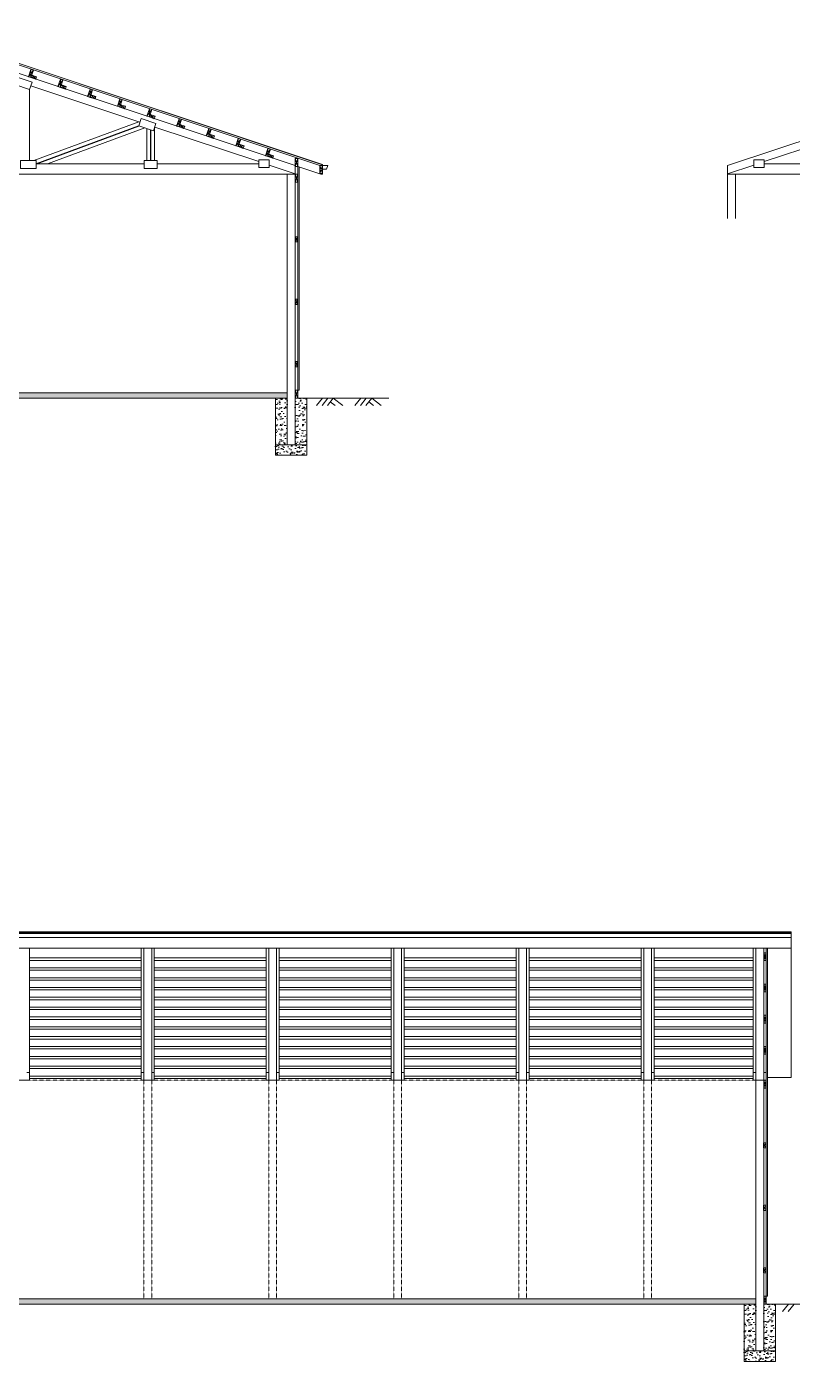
# Model space of a CAD drawing. Header units: inches. Extents: x -7700 to 6147, y -4891 to -2731.
# Drawn here: x -2861 to -2272, y -4891 to -3865 of the extents above; entities that cross this region are included whole.
import ezdxf

# ---------------------------------------------------------------- set-up
doc = ezdxf.new("R2010")
doc.units = ezdxf.units.IN
doc.header["$LTSCALE"] = 96
doc.header["$MEASUREMENT"] = 0
doc.linetypes.add('Dash', pattern=[0.225, 0.15, -0.075])
for name, color, linetype, lineweight in [('Common', 4, 'Continuous', 5), ('Dimensions', 7, 'Continuous', 5), ('Section', 6, 'Continuous', 18)]:
    doc.layers.add(name, color=color, linetype=linetype, lineweight=lineweight)
doc.layers.add('Hatch', color=7, linetype='Continuous', lineweight=0, true_color=0x919191)
pattern_1 = [(95, (-5127.6244, 6860.8195), (5.51552, 4.6280708), [0.75, -8.25]), (40, (-5127.6244, 6860.8195), (-6.2999217, 4.3376815), [0.6, -6.6]), (145.451444, (-5127.165, 6861.205), (-0.7844016, 8.9657522), [0.637402, -7.011421]), (91.1842, (-5129.039, 6862.234), (8.716934, 6.376138), [1.125, -12.375]), (141.63564, (-5128.312, 6862.765), (-0.279001, 13.497117), [0.956103, -10.517138]), (36.18416, (-5129.039, 6862.234), (-0.279001, 13.497117), [0.9, -9.9]), (66, (-5127.978, 6862.587), (7.0677157, 1.3738248), [0.75, -8.25]), (11, (-5127.978, 6862.587), (-3.407086, 6.8480844), [0.6, -6.6]), (116.451445, (-5127.389, 6862.702), (3.6606297, 8.221909), [0.637402, -7.011421]), (82.5, (-5127.6244, 6860.8195), (-2.26793185, 2.4398982), [0, -6.52, 0, -6.7, 0, -6.625]), (52.5, (-5127.6244, 6860.8195), (-0.9287294, 4.6490945), [0, -3.82, 0, -6.37, 0, -2.525]), (12.5, (-5129.2013, 6859.2426), (3.9341817, 3.6152076), [0, -2.5, 0, -7.8, 0, -10.35]), (2.5, (-5129.9084, 6858.5355), (3.4158998, 4.831598), [0, -3.25, 0, -5.18, 0, -7.35])]

msp = doc.modelspace()

# ---------------------------------------------------------------- hatches: boundary and pattern name
at = {"layer": 'Hatch'}
h = msp.add_hatch(dxfattribs=at)
h.set_pattern_fill('AR-CONC', color=256, angle=45)
h.set_pattern_definition(pattern_1)
h.paths.add_polyline_path([(-2660.3, -4146.3), (-3242.3, -4146.3), (-3242.3, -4150.3), (-3233.3, -4150.3), (-2660.3, -4150.3)])
h = msp.add_hatch(dxfattribs=at)
h.set_pattern_fill('AR-SAND', color=256, scale=2.5, angle=45)
h.set_pattern_definition([(82.5, (-5127.6244, 6860.8195), (-3.517533, 3.2948178), [0, -3.8, 0, -4.25, 0, -4.0625]), (52.5, (-5127.6244, 6860.8195), (-1.8603438, 8.1174493), [0, -2.05, 0, -3.425, 0, -1.3125]), (12.5, (-5129.799, 6858.645), (5.4950732, 5.515081), [0, -1.25, 0, -4.5, 0, -5.875]), (2.5, (-5129.799, 6858.645), (3.7626054, 6.865657), [0, -0.625, 0, -2.95, 0, -3.375])])
h.paths.add_polyline_path([(-2669.3, -4150.3), (-2660.3, -4150.3), (-2660.3, -4186.3), (-2669.3, -4186.3)])
h.paths.add_polyline_path([(-2654.3, -4150.3), (-2645.3, -4150.3), (-2645.3, -4186.3), (-2654.3, -4186.3)])
h = msp.add_hatch(dxfattribs=at)
h.set_pattern_fill('AR-CONC', color=256, angle=45)
h.set_pattern_definition(pattern_1)
h.paths.add_polyline_path([(-2669.3, -4186.3), (-2645.3, -4186.3), (-2645.3, -4194.3), (-2669.3, -4194.3)])
h = msp.add_hatch(dxfattribs=at)
h.set_pattern_fill('AR-CONC', color=256, angle=45)
h.set_pattern_definition([(95, (-5127.6244, 6164.4583), (5.51552, 4.6280708), [0.75, -8.25]), (40, (-5127.6244, 6164.458), (-6.2999217, 4.3376815), [0.6, -6.6]), (145.451444, (-5127.165, 6164.844), (-0.7844016, 8.9657522), [0.637402, -7.011421]), (91.1842, (-5129.039, 6165.873), (8.716934, 6.376138), [1.125, -12.375]), (141.63564, (-5128.312, 6166.404), (-0.279001, 13.497117), [0.956103, -10.517138]), (36.18416, (-5129.039, 6165.873), (-0.279001, 13.497117), [0.9, -9.9]), (66, (-5127.978, 6166.226), (7.0677157, 1.3738248), [0.75, -8.25]), (11, (-5127.978, 6166.226), (-3.407086, 6.8480844), [0.6, -6.6]), (116.451445, (-5127.389, 6166.3406), (3.6606297, 8.221909), [0.637402, -7.011421]), (82.5, (-5127.6244, 6164.4583), (-2.26793185, 2.4398982), [0, -6.52, 0, -6.7, 0, -6.625]), (52.5, (-5127.6244, 6164.4583), (-0.9287294, 4.6490945), [0, -3.82, 0, -6.37, 0, -2.525]), (12.5, (-5129.2013, 6162.8815), (3.9341817, 3.6152076), [0, -2.5, 0, -7.8, 0, -10.35]), (2.5, (-5129.9084, 6162.1744), (3.4158998, 4.831598), [0, -3.25, 0, -5.18, 0, -7.35])])
h.paths.add_polyline_path([(-2300.3, -4842.7), (-3242.3, -4842.7), (-3242.3, -4846.7), (-3233.3, -4846.7), (-2300.3, -4846.7)])
h = msp.add_hatch(dxfattribs=at)
h.set_pattern_fill('AR-SAND', color=256, scale=2.5, angle=45)
h.set_pattern_definition([(82.5, (-4767.6244, 6164.4583), (-3.517533, 3.2948178), [0, -3.8, 0, -4.25, 0, -4.0625]), (52.5, (-4767.6244, 6164.4583), (-1.8603438, 8.1174493), [0, -2.05, 0, -3.425, 0, -1.3125]), (12.5, (-4769.799, 6162.284), (5.4950732, 5.515081), [0, -1.25, 0, -4.5, 0, -5.875]), (2.5, (-4769.799, 6162.284), (3.7626054, 6.865657), [0, -0.625, 0, -2.95, 0, -3.375])])
h.paths.add_polyline_path([(-2309.3, -4846.7), (-2300.3, -4846.7), (-2300.3, -4882.7), (-2309.3, -4882.7)])
h.paths.add_polyline_path([(-2294.3, -4846.7), (-2285.3, -4846.7), (-2285.3, -4882.7), (-2294.3, -4882.7)])
h = msp.add_hatch(dxfattribs=at)
h.set_pattern_fill('AR-CONC', color=256, angle=45)
h.set_pattern_definition([(95, (-4767.6244, 6164.4583), (5.51552, 4.6280708), [0.75, -8.25]), (40, (-4767.6244, 6164.458), (-6.2999217, 4.3376815), [0.6, -6.6]), (145.451444, (-4767.165, 6164.844), (-0.7844016, 8.9657522), [0.637402, -7.011421]), (91.1842, (-4769.039, 6165.873), (8.716934, 6.376138), [1.125, -12.375]), (141.63564, (-4768.312, 6166.404), (-0.279001, 13.497117), [0.956103, -10.517138]), (36.18416, (-4769.039, 6165.873), (-0.279001, 13.497117), [0.9, -9.9]), (66, (-4767.978, 6166.226), (7.0677157, 1.3738248), [0.75, -8.25]), (11, (-4767.978, 6166.226), (-3.407086, 6.8480844), [0.6, -6.6]), (116.451445, (-4767.389, 6166.3406), (3.6606297, 8.221909), [0.637402, -7.011421]), (82.5, (-4767.6244, 6164.4583), (-2.26793185, 2.4398982), [0, -6.52, 0, -6.7, 0, -6.625]), (52.5, (-4767.6244, 6164.4583), (-0.9287294, 4.6490945), [0, -3.82, 0, -6.37, 0, -2.525]), (12.5, (-4769.2013, 6162.8815), (3.9341817, 3.6152076), [0, -2.5, 0, -7.8, 0, -10.35]), (2.5, (-4769.9084, 6162.1744), (3.4158998, 4.831598), [0, -3.25, 0, -5.18, 0, -7.35])])
h.paths.add_polyline_path([(-2309.3, -4882.7), (-2285.3, -4882.7), (-2285.3, -4890.7), (-2309.3, -4890.7)])

# ---------------------------------------------------------------- linework, layer by layer
at = {"layer": 'Common'}
for p, q in [((-2633.2, -3970.9), (-2951.3, -3864.9)), ((-2951.3, -3865), (-2633.3, -3971)), ((-2635.4, -3971.6), (-2951.3, -3866.3)), ((-2857.3, -3897.7), (-2857.3, -3904)), ((-2855.4, -3898.3), (-2859.2, -3903.4)), ((-2852.9, -3903.4), (-2857.3, -3904)), ((-2853.5, -3905.2), (-2856.7, -3902.1)), ((-2832.7, -3905.9), (-2836.5, -3910.9)), ((-2834.6, -3905.2), (-2834.6, -3911.6)), ((-2830.1, -3910.9), (-2834.6, -3911.6)), ((-2830.8, -3912.8), (-2833.9, -3909.7)), ((-2809.9, -3913.5), (-2813.7, -3918.5)), ((-2811.8, -3912.8), (-2811.8, -3919.2)), ((-2808, -3920.4), (-2811.2, -3917.3)), ((-2807.4, -3918.5), (-2811.8, -3919.2)), ((-2787.1, -3921.1), (-2790.9, -3926.1)), ((-2789, -3920.4), (-2789, -3926.8)), ((-2784.6, -3926.1), (-2789, -3926.8)), ((-2785.2, -3928), (-2788.4, -3924.9)), ((-2764.4, -3928.6), (-2768.2, -3933.7)), ((-2766.3, -3928), (-2766.3, -3934.3)), ((-2761.8, -3933.7), (-2766.3, -3934.3)), ((-2762.5, -3935.6), (-2765.6, -3932.4)), ((-2741.6, -3936.2), (-2745.4, -3941.3)), ((-2743.5, -3935.6), (-2743.5, -3941.9)), ((-2739.1, -3941.3), (-2743.5, -3941.9)), ((-2739.7, -3943.2), (-2742.9, -3940)), ((-2718.8, -3943.8), (-2722.6, -3948.9)), ((-2720.7, -3943.2), (-2720.7, -3949.5)), ((-2716.3, -3948.9), (-2720.7, -3949.5)), ((-2716.9, -3950.8), (-2720.1, -3947.6)), ((-2696.1, -3951.4), (-2699.8, -3956.5)), ((-2698, -3950.8), (-2698, -3957.1)), ((-2693.5, -3956.5), (-2698, -3957.1)), ((-2694.2, -3958.4), (-2697.3, -3955.2)), ((-2673.3, -3959), (-2677.1, -3964.1)), ((-2675.2, -3958.4), (-2675.2, -3964.7)), ((-2670.8, -3964.1), (-2675.2, -3964.7)), ((-2671.4, -3966), (-2674.6, -3962.8)), ((-2652.3, -3972.3), (-2654.3, -3966.3)), ((-2652.3, -3966.3), (-2654.3, -3972.3)), ((-2654.3, -3978.3), (-2652.3, -3984.3)), ((-2652.3, -3978.3), (-2654.3, -3984.3)), ((-2652.3, -4144.3), (-2652.3, -3972)), ((-2634.5, -3978.3), (-2652.3, -3972.3)), ((-2651.3, -4144.3), (-2651.3, -3972.7)), ((-2633.4, -3977.6), (-2635.4, -3971.6)), ((-2633.4, -3971.6), (-2635.4, -3977.6)), ((-2633.3, -3978.3), (-2634.5, -3978.3)), ((-2633.2, -3970.9), (-2633.3, -3971)), ((-2633.3, -3978.3), (-2633.3, -3971)), ((-2633.3, -3971.5), (-2629.3, -3971.5)), ((-2633.3, -3971.5), (-2633.3, -3974.5)), ((-2630.3, -3974.5), (-2633.3, -3974.5)), ((-2629.3, -3971.5), (-2630.3, -3974.5)), ((-2654.4, -4026.3), (-2652.4, -4030.3)), ((-2652.4, -4026.3), (-2654.4, -4030.3)), ((-2654.4, -4074.3), (-2652.4, -4078.3)), ((-2652.4, -4074.3), (-2654.4, -4078.3)), ((-2654.4, -4122.3), (-2652.4, -4126.3)), ((-2652.4, -4122.3), (-2654.4, -4126.3)), ((-2654.3, -4144.3), (-2652.3, -4150.3)), ((-2652.3, -4144.3), (-2654.3, -4150.3)), ((-2651.3, -4144.3), (-2652.4, -4144.3)), ((-2292.3, -4840.7), (-2292.3, -4573)), ((-2291.3, -4840.7), (-2291.3, -4573)), ((-2858.5, -4580.6), (-2772.5, -4580.6)), ((-2858.5, -4582.5), (-2772.5, -4582.5)), ((-2762.5, -4580.6), (-2676.5, -4580.6)), ((-2762.5, -4582.5), (-2676.5, -4582.5)), ((-2666.5, -4580.6), (-2580.5, -4580.6)), ((-2666.5, -4582.5), (-2580.5, -4582.5)), ((-2570.5, -4580.6), (-2484.5, -4580.6)), ((-2570.5, -4582.5), (-2484.5, -4582.5)), ((-2474.5, -4580.6), (-2388.5, -4580.6)), ((-2474.5, -4582.5), (-2388.5, -4582.5)), ((-2378.5, -4580.6), (-2302.3, -4580.6)), ((-2378.5, -4582.5), (-2302.3, -4582.5)), ((-2294.3, -4576.7), (-2292.3, -4582.7)), ((-2292.3, -4576.7), (-2294.3, -4582.7)), ((-2858.5, -4588.2), (-2772.5, -4588.2)), ((-2858.5, -4590.1), (-2772.5, -4590.1)), ((-2762.5, -4588.2), (-2676.5, -4588.2)), ((-2762.5, -4590.1), (-2676.5, -4590.1)), ((-2666.5, -4588.2), (-2580.5, -4588.2)), ((-2666.5, -4590.1), (-2580.5, -4590.1)), ((-2570.5, -4588.2), (-2484.5, -4588.2)), ((-2570.5, -4590.1), (-2484.5, -4590.1)), ((-2474.5, -4588.2), (-2388.5, -4588.2)), ((-2474.5, -4590.1), (-2388.5, -4590.1)), ((-2378.5, -4588.2), (-2302.3, -4588.2)), ((-2378.5, -4590.1), (-2302.3, -4590.1)), ((-2858.5, -4595.8), (-2772.5, -4595.8)), ((-2858.5, -4597.7), (-2772.5, -4597.7)), ((-2858.5, -4603.3), (-2772.5, -4603.3)), ((-2858.5, -4605.2), (-2772.5, -4605.2)), ((-2762.5, -4595.8), (-2676.5, -4595.8)), ((-2762.5, -4597.7), (-2676.5, -4597.7)), ((-2762.5, -4603.3), (-2676.5, -4603.3)), ((-2762.5, -4605.2), (-2676.5, -4605.2)), ((-2666.5, -4595.8), (-2580.5, -4595.8)), ((-2666.5, -4597.7), (-2580.5, -4597.7)), ((-2666.5, -4603.3), (-2580.5, -4603.3)), ((-2666.5, -4605.2), (-2580.5, -4605.2)), ((-2570.5, -4595.8), (-2484.5, -4595.8)), ((-2570.5, -4597.7), (-2484.5, -4597.7)), ((-2570.5, -4603.3), (-2484.5, -4603.3)), ((-2570.5, -4605.2), (-2484.5, -4605.2)), ((-2474.5, -4595.8), (-2388.5, -4595.8)), ((-2474.5, -4597.7), (-2388.5, -4597.7)), ((-2474.5, -4603.3), (-2388.5, -4603.3)), ((-2474.5, -4605.2), (-2388.5, -4605.2)), ((-2378.5, -4595.8), (-2302.3, -4595.8)), ((-2378.5, -4597.7), (-2302.3, -4597.7)), ((-2378.5, -4603.3), (-2302.3, -4603.3)), ((-2378.5, -4605.2), (-2302.3, -4605.2)), ((-2294.3, -4600.7), (-2292.3, -4606.7)), ((-2292.3, -4600.7), (-2294.3, -4606.7)), ((-2858.5, -4610.9), (-2772.5, -4610.9)), ((-2858.5, -4612.8), (-2772.5, -4612.8)), ((-2762.5, -4610.9), (-2676.5, -4610.9)), ((-2762.5, -4612.8), (-2676.5, -4612.8)), ((-2666.5, -4610.9), (-2580.5, -4610.9)), ((-2666.5, -4612.8), (-2580.5, -4612.8)), ((-2570.5, -4610.9), (-2484.5, -4610.9)), ((-2570.5, -4612.8), (-2484.5, -4612.8)), ((-2474.5, -4610.9), (-2388.5, -4610.9)), ((-2474.5, -4612.8), (-2388.5, -4612.8)), ((-2378.5, -4610.9), (-2302.3, -4610.9)), ((-2378.5, -4612.8), (-2302.3, -4612.8)), ((-2858.5, -4618.5), (-2772.5, -4618.5)), ((-2858.5, -4620.3), (-2772.5, -4620.3)), ((-2858.5, -4626), (-2772.5, -4626)), ((-2762.5, -4618.5), (-2676.5, -4618.5)), ((-2762.5, -4620.3), (-2676.5, -4620.3)), ((-2762.5, -4626), (-2676.5, -4626)), ((-2666.5, -4618.5), (-2580.5, -4618.5)), ((-2666.5, -4620.3), (-2580.5, -4620.3)), ((-2666.5, -4626), (-2580.5, -4626)), ((-2570.5, -4618.5), (-2484.5, -4618.5)), ((-2570.5, -4620.3), (-2484.5, -4620.3)), ((-2570.5, -4626), (-2484.5, -4626)), ((-2474.5, -4618.5), (-2388.5, -4618.5)), ((-2474.5, -4620.3), (-2388.5, -4620.3)), ((-2474.5, -4626), (-2388.5, -4626)), ((-2378.5, -4618.5), (-2302.3, -4618.5)), ((-2378.5, -4620.3), (-2302.3, -4620.3)), ((-2378.5, -4626), (-2302.3, -4626)), ((-2294.3, -4624.7), (-2292.3, -4630.7)), ((-2292.3, -4624.7), (-2294.3, -4630.7)), ((-2858.5, -4627.9), (-2772.5, -4627.9)), ((-2858.5, -4633.6), (-2772.5, -4633.6)), ((-2858.5, -4635.5), (-2772.5, -4635.5)), ((-2762.5, -4627.9), (-2676.5, -4627.9)), ((-2762.5, -4633.6), (-2676.5, -4633.6)), ((-2762.5, -4635.5), (-2676.5, -4635.5)), ((-2666.5, -4627.9), (-2580.5, -4627.9)), ((-2666.5, -4633.6), (-2580.5, -4633.6)), ((-2666.5, -4635.5), (-2580.5, -4635.5)), ((-2570.5, -4627.9), (-2484.5, -4627.9)), ((-2570.5, -4633.6), (-2484.5, -4633.6)), ((-2570.5, -4635.5), (-2484.5, -4635.5)), ((-2474.5, -4627.9), (-2388.5, -4627.9)), ((-2474.5, -4633.6), (-2388.5, -4633.6)), ((-2474.5, -4635.5), (-2388.5, -4635.5)), ((-2378.5, -4627.9), (-2302.3, -4627.9)), ((-2378.5, -4633.6), (-2302.3, -4633.6)), ((-2378.5, -4635.5), (-2302.3, -4635.5)), ((-2858.5, -4641.1), (-2772.5, -4641.1)), ((-2858.5, -4643), (-2772.5, -4643)), ((-2762.5, -4641.1), (-2676.5, -4641.1)), ((-2762.5, -4643), (-2676.5, -4643)), ((-2666.5, -4641.1), (-2580.5, -4641.1)), ((-2666.5, -4643), (-2580.5, -4643)), ((-2570.5, -4641.1), (-2484.5, -4641.1)), ((-2570.5, -4643), (-2484.5, -4643)), ((-2474.5, -4641.1), (-2388.5, -4641.1)), ((-2474.5, -4643), (-2388.5, -4643)), ((-2378.5, -4641.1), (-2302.3, -4641.1)), ((-2378.5, -4643), (-2302.3, -4643)), ((-2858.5, -4648.7), (-2772.5, -4648.7)), ((-2858.5, -4650.6), (-2772.5, -4650.6)), ((-2858.5, -4656.3), (-2772.5, -4656.3)), ((-2762.5, -4648.7), (-2676.5, -4648.7)), ((-2762.5, -4650.6), (-2676.5, -4650.6)), ((-2762.5, -4656.3), (-2676.5, -4656.3)), ((-2666.5, -4648.7), (-2580.5, -4648.7)), ((-2666.5, -4650.6), (-2580.5, -4650.6)), ((-2666.5, -4656.3), (-2580.5, -4656.3)), ((-2570.5, -4648.7), (-2484.5, -4648.7)), ((-2570.5, -4650.6), (-2484.5, -4650.6)), ((-2570.5, -4656.3), (-2484.5, -4656.3)), ((-2474.5, -4648.7), (-2388.5, -4648.7)), ((-2474.5, -4650.6), (-2388.5, -4650.6)), ((-2474.5, -4656.3), (-2388.5, -4656.3)), ((-2378.5, -4648.7), (-2302.3, -4648.7)), ((-2378.5, -4650.6), (-2302.3, -4650.6)), ((-2378.5, -4656.3), (-2302.3, -4656.3)), ((-2294.3, -4648.7), (-2292.3, -4654.7)), ((-2292.3, -4648.7), (-2294.3, -4654.7)), ((-2858.5, -4658.2), (-2772.5, -4658.2)), ((-2858.5, -4663.8), (-2772.5, -4663.8)), ((-2858.5, -4665.7), (-2772.5, -4665.7)), ((-2762.5, -4658.2), (-2676.5, -4658.2)), ((-2762.5, -4663.8), (-2676.5, -4663.8)), ((-2762.5, -4665.7), (-2676.5, -4665.7)), ((-2666.5, -4658.2), (-2580.5, -4658.2)), ((-2666.5, -4663.8), (-2580.5, -4663.8)), ((-2666.5, -4665.7), (-2580.5, -4665.7)), ((-2570.5, -4658.2), (-2484.5, -4658.2)), ((-2570.5, -4663.8), (-2484.5, -4663.8)), ((-2570.5, -4665.7), (-2484.5, -4665.7)), ((-2474.5, -4658.2), (-2388.5, -4658.2)), ((-2474.5, -4663.8), (-2388.5, -4663.8)), ((-2474.5, -4665.7), (-2388.5, -4665.7)), ((-2378.5, -4658.2), (-2302.3, -4658.2)), ((-2378.5, -4663.8), (-2302.3, -4663.8)), ((-2378.5, -4665.7), (-2302.3, -4665.7)), ((-2858.5, -4671.4), (-2772.5, -4671.4)), ((-2858.5, -4673.3), (-2772.5, -4673.3)), ((-2762.5, -4671.4), (-2676.5, -4671.4)), ((-2762.5, -4673.3), (-2676.5, -4673.3)), ((-2666.5, -4671.4), (-2580.5, -4671.4)), ((-2666.5, -4673.3), (-2580.5, -4673.3)), ((-2570.5, -4671.4), (-2484.5, -4671.4)), ((-2570.5, -4673.3), (-2484.5, -4673.3)), ((-2474.5, -4671.4), (-2388.5, -4671.4)), ((-2474.5, -4673.3), (-2388.5, -4673.3)), ((-2378.5, -4671.4), (-2302.3, -4671.4)), ((-2378.5, -4673.3), (-2302.3, -4673.3)), ((-2294.3, -4674.7), (-2292.3, -4680.7)), ((-2292.3, -4674.7), (-2294.3, -4680.7)), ((-2294.4, -4722.7), (-2292.4, -4726.7)), ((-2292.4, -4722.7), (-2294.4, -4726.7)), ((-2294.4, -4770.7), (-2292.4, -4774.7)), ((-2292.4, -4770.7), (-2294.4, -4774.7)), ((-2294.4, -4818.7), (-2292.4, -4822.7)), ((-2292.4, -4818.7), (-2294.4, -4822.7)), ((-2294.3, -4840.7), (-2292.3, -4846.7)), ((-2292.3, -4840.7), (-2294.3, -4846.7)), ((-2291.3, -4840.7), (-2292.4, -4840.7))]:
    msp.add_line(p, q, dxfattribs=at)
at = {"layer": 'Common', "linetype": 'Continuous', "transparency": 33554687}
for p, q in [((-3269.3, -4560.7), (-2273.3, -4560.7)), ((-3269.3, -4560.9), (-2273.3, -4560.9)), ((-3269.3, -4560.9), (-2273.3, -4560.9)), ((-3269.3, -4561.4), (-2273.3, -4561.4)), ((-3269.3, -4561.4), (-2273.3, -4561.4)), ((-3269.3, -4561.8), (-2273.3, -4561.8)), ((-2273.3, -4573), (-3269.3, -4573))]:
    msp.add_line(p, q, dxfattribs=at)
at = {"layer": 'Common', "linetype": 'Dash', "ltscale": 0.01}
for p, q in [((-3248.3, -4674.7), (-2294.3, -4674.7)), ((-2770.5, -4674.7), (-2770.5, -4842.7)), ((-2764.5, -4674.7), (-2764.5, -4842.7)), ((-2674.5, -4674.7), (-2674.5, -4842.7)), ((-2668.5, -4674.7), (-2668.5, -4842.7)), ((-2578.5, -4674.7), (-2578.5, -4842.7)), ((-2572.5, -4674.7), (-2572.5, -4842.7)), ((-2482.5, -4674.7), (-2482.5, -4842.7)), ((-2476.5, -4674.7), (-2476.5, -4842.7)), ((-2386.5, -4674.7), (-2386.5, -4842.7)), ((-2380.5, -4674.7), (-2380.5, -4842.7))]:
    msp.add_line(p, q, dxfattribs=at)
at = {"layer": 'Common'}
for points in [[(-2858.3, -3913.2), (-2869.6, -3909.4), (-2867.8, -3903.7), (-2856.4, -3907.5), (-2858.3, -3913.2)], [(-2763.2, -3944.9), (-2774.5, -3941.1), (-2772.6, -3935.4), (-2761.3, -3939.2), (-2763.2, -3944.9)], [(-2853.3, -3973.8), (-2865.3, -3973.8), (-2865.3, -3967.8), (-2853.3, -3967.8), (-2853.3, -3973.8)], [(-2760.3, -3973.8), (-2770.3, -3973.8), (-2770.3, -3967.8), (-2760.3, -3967.8), (-2760.3, -3973.8)], [(-2674.3, -3973.2), (-2682.3, -3973.2), (-2682.3, -3967.2), (-2674.3, -3967.2), (-2674.3, -3973.2)]]:
    msp.add_lwpolyline(points, dxfattribs=at)
at = {"layer": 'Defpoints'}
for p, q in [((-2853.3, -3970.3), (-2774.3, -3941.2)), ((-2765.3, -3944.2), (-2765.3, -3967.8))]:
    msp.add_line(p, q, dxfattribs=at)
at = {"layer": 'Dimensions'}
for p, q in [((-2633.4, -4150.3), (-2638, -4156.1)), ((-2629.1, -4150.3), (-2633.6, -4156.1)), ((-2625, -4150.3), (-2629.5, -4156.1)), ((-2627.3, -4153.2), (-2623.6, -4156.1)), ((-2625, -4150.3), (-2617.6, -4156.1)), ((-2603.9, -4150.3), (-2608.5, -4156.1)), ((-2599.6, -4150.3), (-2604.1, -4156.1)), ((-2595.5, -4150.3), (-2600, -4156.1)), ((-2597.8, -4153.2), (-2594, -4156.1)), ((-2595.5, -4150.3), (-2588.1, -4156.1)), ((-2275.3, -4846.7), (-2279.8, -4852.5)), ((-2270.9, -4846.7), (-2275.5, -4852.5))]:
    msp.add_line(p, q, dxfattribs=at)
at = {"layer": 'Section'}
for p, q in [((-2654.3, -3971.7), (-2951.3, -3872.7)), ((-2322, -3971.7), (-2025, -3872.7)), ((-2858.3, -3913.2), (-2858.3, -3967.8)), ((-2773.6, -3938.2), (-2857.3, -3910.3)), ((-2855.1, -3967.8), (-2774.3, -3938)), ((-2844.5, -3970.3), (-2769.7, -3942.7)), ((-2768.3, -3943.2), (-2768.3, -3967.8)), ((-2762.3, -3942.2), (-2762.3, -3967.8)), ((-2682.3, -3968.6), (-2762.2, -3942)), ((-2294, -3968.6), (-2214.1, -3942)), ((-2654.3, -3978.3), (-3248.3, -3978.3)), ((-2853.3, -3970.3), (-2770.3, -3970.3)), ((-2760.3, -3970.3), (-2682.3, -3970.3)), ((-2654.3, -3978), (-2674.3, -3971.3)), ((-2660.3, -4186.3), (-2660.3, -3978.3)), ((-2654.3, -4186.3), (-2654.3, -3972)), ((-2322, -3978), (-2302, -3971.3)), ((-2322, -4012.2), (-2322, -3971.7)), ((-1728, -3978.3), (-2322, -3978.3)), ((-2316, -4012.2), (-2316, -3978.3)), ((-2216, -3970.3), (-2294, -3970.3)), ((-2660.3, -4146.3), (-3242.3, -4146.3)), ((-3242.3, -4150.3), (-2660.3, -4150.3)), ((-2654.3, -4150.3), (-2582.3, -4150.3)), ((-2273.3, -4672.6), (-2273.3, -4560.7)), ((-3269.3, -4565), (-2273.3, -4565)), ((-2273.3, -4573), (-3269.3, -4573)), ((-2300.3, -4674.7), (-2300.3, -4573)), ((-2294.3, -4882.7), (-2294.3, -4573)), ((-2860.5, -4668.7), (-2858.5, -4668.7)), ((-2772.5, -4668.7), (-2770.5, -4668.7)), ((-2764.5, -4668.7), (-2762.5, -4668.7)), ((-2676.5, -4668.7), (-2674.5, -4668.7)), ((-2668.5, -4668.7), (-2666.5, -4668.7)), ((-2580.5, -4668.7), (-2578.5, -4668.7)), ((-2572.5, -4668.7), (-2570.5, -4668.7)), ((-2484.5, -4668.7), (-2482.5, -4668.7)), ((-2476.5, -4668.7), (-2474.5, -4668.7)), ((-2388.5, -4668.7), (-2386.5, -4668.7)), ((-2380.5, -4668.7), (-2378.5, -4668.7)), ((-2300.3, -4668.7), (-2302.3, -4668.7)), ((-2300.3, -4882.7), (-2300.3, -4674.7)), ((-2292.3, -4668.7), (-2294.3, -4668.7)), ((-2291.3, -4672.6), (-2273.3, -4672.6)), ((-2300.3, -4842.7), (-3242.3, -4842.7)), ((-3242.3, -4842.7), (-2300.3, -4842.7)), ((-3242.3, -4846.7), (-2300.3, -4846.7)), ((-2294.3, -4846.7), (-2224.2, -4846.7))]:
    msp.add_line(p, q, dxfattribs=at)
for points in [[(-2855.4, -3898.3), (-2857.3, -3904), (-2859.2, -3903.4), (-2857.3, -3897.7), (-2855.4, -3898.3)], [(-2852.9, -3903.4), (-2853.5, -3905.2), (-2857.3, -3904), (-2856.7, -3902.1), (-2852.9, -3903.4)], [(-2832.7, -3905.9), (-2834.6, -3911.6), (-2836.5, -3910.9), (-2834.6, -3905.2), (-2832.7, -3905.9)], [(-2830.1, -3910.9), (-2830.8, -3912.8), (-2834.6, -3911.6), (-2833.9, -3909.7), (-2830.1, -3910.9)], [(-2809.9, -3913.5), (-2811.8, -3919.2), (-2813.7, -3918.5), (-2811.8, -3912.8), (-2809.9, -3913.5)], [(-2807.4, -3918.5), (-2808, -3920.4), (-2811.8, -3919.2), (-2811.2, -3917.3), (-2807.4, -3918.5)], [(-2787.1, -3921.1), (-2789, -3926.8), (-2790.9, -3926.1), (-2789, -3920.4), (-2787.1, -3921.1)], [(-2784.6, -3926.1), (-2785.2, -3928), (-2789, -3926.8), (-2788.4, -3924.9), (-2784.6, -3926.1)], [(-2764.4, -3928.6), (-2766.3, -3934.3), (-2768.2, -3933.7), (-2766.3, -3928), (-2764.4, -3928.6)], [(-2761.8, -3933.7), (-2762.5, -3935.6), (-2766.3, -3934.3), (-2765.6, -3932.4), (-2761.8, -3933.7)], [(-2741.6, -3936.2), (-2743.5, -3941.9), (-2745.4, -3941.3), (-2743.5, -3935.6), (-2741.6, -3936.2)], [(-2739.1, -3941.3), (-2739.7, -3943.2), (-2743.5, -3941.9), (-2742.9, -3940), (-2739.1, -3941.3)], [(-2718.8, -3943.8), (-2720.7, -3949.5), (-2722.6, -3948.9), (-2720.7, -3943.2), (-2718.8, -3943.8)], [(-2716.3, -3948.9), (-2716.9, -3950.8), (-2720.7, -3949.5), (-2720.1, -3947.6), (-2716.3, -3948.9)], [(-2696.1, -3951.4), (-2698, -3957.1), (-2699.8, -3956.5), (-2698, -3950.8), (-2696.1, -3951.4)], [(-2693.5, -3956.5), (-2694.2, -3958.4), (-2698, -3957.1), (-2697.3, -3955.2), (-2693.5, -3956.5)], [(-2673.3, -3959), (-2675.2, -3964.7), (-2677.1, -3964.1), (-2675.2, -3958.4), (-2673.3, -3959)], [(-2670.8, -3964.1), (-2671.4, -3966), (-2675.2, -3964.7), (-2674.6, -3962.8), (-2670.8, -3964.1)], [(-2652.3, -3966.3), (-2652.3, -3972.3), (-2654.3, -3972.3), (-2654.3, -3966.3), (-2652.3, -3966.3)], [(-2302, -3973.2), (-2294, -3973.2), (-2294, -3967.2), (-2302, -3967.2), (-2302, -3973.2)], [(-2654.3, -3984.3), (-2654.3, -3978.3), (-2652.3, -3978.3), (-2652.3, -3984.3), (-2654.3, -3984.3)], [(-2633.4, -3971.6), (-2633.4, -3977.6), (-2635.4, -3977.6), (-2635.4, -3971.6), (-2633.4, -3971.6)], [(-2654.4, -4030.3), (-2654.4, -4026.3), (-2652.4, -4026.3), (-2652.4, -4030.3), (-2654.4, -4030.3)], [(-2654.4, -4078.3), (-2654.4, -4074.3), (-2652.4, -4074.3), (-2652.4, -4078.3), (-2654.4, -4078.3)], [(-2654.4, -4126.3), (-2654.4, -4122.3), (-2652.4, -4122.3), (-2652.4, -4126.3), (-2654.4, -4126.3)], [(-2660.3, -4150.3), (-2669.3, -4150.3), (-2669.3, -4194.3), (-2645.3, -4194.3), (-2645.3, -4150.3)], [(-2654.3, -4150.3), (-2654.3, -4144.3), (-2652.3, -4144.3), (-2652.3, -4150.3), (-2654.3, -4150.3)], [(-2645.3, -4150.3), (-2654.3, -4150.3)], [(-2645.3, -4186.3), (-2669.3, -4186.3), (-2669.3, -4194.3), (-2645.3, -4194.3), (-2645.3, -4186.3)], [(-2868.5, -4573), (-2868.5, -4674.7), (-2858.5, -4674.7), (-2858.5, -4573), (-2868.5, -4573)], [(-2772.5, -4573), (-2772.5, -4674.7), (-2762.5, -4674.7), (-2762.5, -4573), (-2772.5, -4573)], [(-2770.5, -4573), (-2770.5, -4674.7), (-2764.5, -4674.7), (-2764.5, -4573)], [(-2676.5, -4573), (-2676.5, -4674.7), (-2666.5, -4674.7), (-2666.5, -4573), (-2676.5, -4573)], [(-2674.5, -4573), (-2674.5, -4674.7), (-2668.5, -4674.7), (-2668.5, -4573)], [(-2580.5, -4573), (-2580.5, -4674.7), (-2570.5, -4674.7), (-2570.5, -4573), (-2580.5, -4573)], [(-2578.5, -4573), (-2578.5, -4674.7), (-2572.5, -4674.7), (-2572.5, -4573)], [(-2484.5, -4573), (-2484.5, -4674.7), (-2474.5, -4674.7), (-2474.5, -4573), (-2484.5, -4573)], [(-2482.5, -4573), (-2482.5, -4674.7), (-2476.5, -4674.7), (-2476.5, -4573)], [(-2388.5, -4573), (-2388.5, -4674.7), (-2378.5, -4674.7), (-2378.5, -4573), (-2388.5, -4573)], [(-2386.5, -4573), (-2386.5, -4674.7), (-2380.5, -4674.7), (-2380.5, -4573)], [(-2292.3, -4573), (-2292.3, -4674.7), (-2302.3, -4674.7), (-2302.3, -4573), (-2292.3, -4573)], [(-2294.3, -4582.7), (-2294.3, -4576.7), (-2292.3, -4576.7), (-2292.3, -4582.7), (-2294.3, -4582.7)], [(-2294.3, -4606.7), (-2294.3, -4600.7), (-2292.3, -4600.7), (-2292.3, -4606.7), (-2294.3, -4606.7)], [(-2294.3, -4630.7), (-2294.3, -4624.7), (-2292.3, -4624.7), (-2292.3, -4630.7), (-2294.3, -4630.7)], [(-2294.3, -4654.7), (-2294.3, -4648.7), (-2292.3, -4648.7), (-2292.3, -4654.7), (-2294.3, -4654.7)], [(-2294.3, -4674.7), (-2294.3, -4672.7)], [(-2294.3, -4680.7), (-2294.3, -4674.7), (-2292.3, -4674.7), (-2292.3, -4680.7), (-2294.3, -4680.7)], [(-2294.3, -4678.7), (-2294.3, -4676.7)], [(-2294.4, -4726.7), (-2294.4, -4722.7), (-2292.4, -4722.7), (-2292.4, -4726.7), (-2294.4, -4726.7)], [(-2294.4, -4774.7), (-2294.4, -4770.7), (-2292.4, -4770.7), (-2292.4, -4774.7), (-2294.4, -4774.7)], [(-2294.4, -4822.7), (-2294.4, -4818.7), (-2292.4, -4818.7), (-2292.4, -4822.7), (-2294.4, -4822.7)], [(-2294.3, -4846.7), (-2294.3, -4840.7), (-2292.3, -4840.7), (-2292.3, -4846.7), (-2294.3, -4846.7)], [(-2300.3, -4846.7), (-2309.3, -4846.7), (-2309.3, -4890.7), (-2285.3, -4890.7), (-2285.3, -4846.7)], [(-2285.3, -4882.7), (-2309.3, -4882.7), (-2309.3, -4890.7), (-2285.3, -4890.7), (-2285.3, -4882.7)]]:
    msp.add_lwpolyline(points, dxfattribs=at)

doc.saveas('drawing.dxf')
